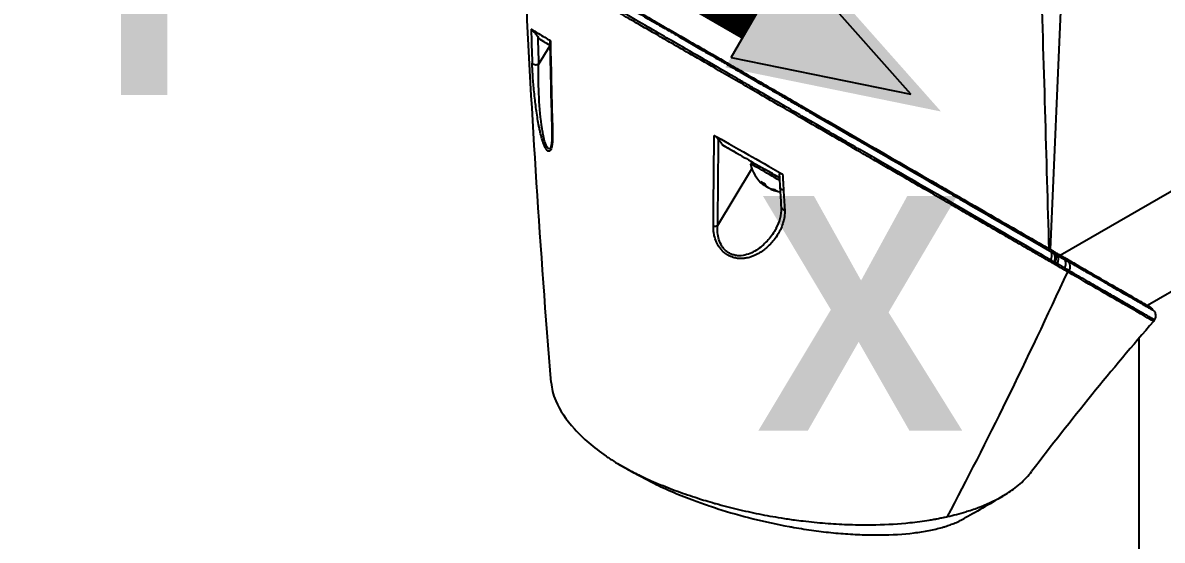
# Model space of a CAD drawing. Header units: millimetres. Extents: x 0 to 4378, y 0 to 2376.
# Drawn here: x 2523.5 to 2672.8, y 1791.5 to 1859.3 of the extents above; entities that cross this region are included whole.
import ezdxf

# ---------------------------------------------------------------- set-up
doc = ezdxf.new("R2010")
doc.units = ezdxf.units.MM
doc.header["$LTSCALE"] = 0.2
for name, color, linetype in [('01_Object Line', 4, 'Continuous'), ('07_Special Line2', 76, 'Continuous'), ('12_Before Rev.Num.', 5, 'Continuous')]:
    doc.layers.add(name, color=color, linetype=linetype)
doc.layers.add('14_Mark', color=7, linetype='Continuous', true_color=0xe03c31)
doc.styles.add('Rainbow-5.0 Style', font='malgunsl.ttf')

# ---------------------------------------------------------------- blocks, each defined once
blk = doc.blocks.new('A$C7c2cc22e_1')
for p, q in [((149.63, 834.63), (147.91, 795.59)), ((81.53, 822.83), (81.1, 823.08)), ((80.89, 819.84), (82.4, 822.33)), ((149.24, 794.82), (182.14, 813.81)), ((147.28, 813.24), (147.28, 813.24)), ((104.94, 809.31), (106.84, 808.22)), ((104.34, 798.68), (108.85, 806.13)), ((108.82, 807.07), (108.68, 806.81)), ((147.53, 804.89), (147.53, 804.89)), ((110.54, 804.16), (110.44, 803.98)), ((110.82, 803.8), (110.8, 803.77)), ((111.35, 803.54), (111.32, 803.47)), ((178.3, 798.41), (160.66, 788.23)), ((148.57, 794.43), (148.57, 794.43)), ((148.55, 793.87), (148.44, 793.67)), ((148.75, 793.49), (148.86, 793.69)), ((161.46, 787.56), (161.46, 787.56)), ((161.59, 786.38), (161.46, 786.15)), ((159.54, 783.92), (159.54, 623.23))]:
    blk.add_line(p, q)
for start, end in [(190.2388, 232.0131), (247.9842, 263.2518)]:
    blk.add_arc((113.12, 807.62), 4.52, start, end)
for centre, major_axis, ratio, start_param, end_param in [((158.8, 832.19), (19.5, -33.77), 0.57735, 0, 2.339416), ((155.62, 830.35), (19.5, -33.77), 0.57735, 0, 2.223644), ((744.07, 1234.44), (485.25, 793.42), 0.571965, 2.416804, 2.42289), ((120.26, 836.64), (-33.48, 0), 0.57735, 2.492352, 2.492357), ((754.38, 1232.86), (-493.57, -794.91), 0.577143, 5.56265, 5.56757), ((111.54, 805.5), (30.73, -17.74), 0.000024, 2.817308, 3.006025), ((1087.8, 1435.05), (-682.42, -1287.02), 0.573887, 5.480173, 5.482211), ((120.26, 836.64), (-35, 0), 0.57735, 2.439019, 2.439024), ((1082.51, 1431.94), (-678.78, -1280.44), 0.573825, 5.482155, 5.490384), ((147.18, 812.86), (0.209, 0.668), 0.389271, 4.215986, 4.216649), ((149.83, 815.11), (-5.56, 0), 0.57735, 1.101371, 1.101415), ((120.26, 822.18), (32.19, 0), 0.57735, 5.710474, 5.710486), ((120.26, 796.06), (-35.31, 0), 0.57735, 3.835573, 3.835581), ((155.62, 830.35), (17.55, -30.4), 0.57735, 5.161829, 5.161837), ((111.66, 805.09), (-2.99, 1.73), 0.000011, 4.42471, 6.283196), ((111.81, 805.35), (-2.99, 1.73), 0.000011, 4.483483, 5.134765), ((762.95, 1223.39), (-444.39, -818.33), 0.582049, 5.52716, 5.529889), ((112.87, 807.76), (-2.25, -3.9), 0.57735, 5.955471, 6.202618), ((112.4, 808.03), (-2.14, -3.71), 0.816497, 6.198419, 6.36799), ((112.94, 807.72), (-2.25, -3.9), 0.816497, 6.169141, 6.202651), ((113.3, 807.51), (-2.25, -3.9), 0.816497, 6.087697, 6.202651), ((113.38, 807.47), (-2.25, -3.9), 0.57735, 5.955471, 6.202618), ((112.87, 807.76), (-2.25, -3.9), 0.57735, 0.08054, 0.114044), ((112.94, 807.72), (-2.25, -3.9), 0.816497, 0.080573, 0.327719), ((113.3, 807.51), (-2.25, -3.9), 0.816497, 0.080573, 0.327719), ((114.15, 807.02), (-2.14, -3.71), 0.57735, 6.198386, 6.367958), ((113.06, 803.7), (-0.499, -0.028), 0.593353, 0.021487, 1.372534), ((749.37, 1214.52), (-435.14, -801.08), 0.58212, 5.529953, 5.533564), ((120.26, 819.73), (-35.75, 0), 0.57735, 1.092743, 1.092745), ((113.21, 801.06), (-0.499, -0.03), 0.595357, 0, 0.000029), ((113.21, 801.06), (-0.499, -0.03), 0.595357, 0.000029, 1.379275), ((120.26, 785.52), (35.42, 0), 0.57735, 0.683997, 0.683998), ((90.08, 827.63), (71.52, -41.33), 0.000458, 0.617321, 0.628447), ((148.15, 794.1), (0.5, 0.866), 0.81651, 4.712415, 6.027087), ((149.68, 793.22), (0.499, 0.867), 0.824099, 4.711513, 6.025545)]:
    blk.add_ellipse(centre, major_axis=major_axis, ratio=ratio, start_param=start_param, end_param=end_param)
for points, knots in [([(187.04, 817.93), (186.86, 822.13), (186, 826.66), (183.05, 835.73), (181.02, 840.2), (177.27, 846.52), (175.92, 848.54), (172.35, 853.3), (170.04, 855.91), (164.98, 860.68), (162.25, 862.77), (159.51, 864.39)], [0.000001, 0.000001, 0.000001, 0.000001, 1.509107, 1.509107, 2.980726, 2.980726, 3.709428, 3.709428, 4.786993, 4.786993, 5.948512, 5.948512, 5.948512, 5.948512]), ([(159.36, 858.76), (161.43, 857.14), (163.46, 855.27), (168.68, 849.67), (171.67, 845.6), (176.7, 836.81), (178.7, 832.15), (181.43, 822.91), (182.14, 818.38), (182.14, 814.24)], [0.633852, 0.633852, 0.633852, 0.633852, 1.529963, 1.529963, 3.044033, 3.044033, 4.566466, 4.566466, 6.088612, 6.088612, 6.088612, 6.088612]), ([(147.95, 794.22), (144.64, 796.13), (140.86, 798.32), (136.76, 800.69), (132.48, 803.17), (127.84, 805.85), (122.99, 808.66), (122.92, 808.7), (122.82, 808.76), (122.77, 808.79), (122.72, 808.82), (122.67, 808.84), (122.62, 808.87), (121.26, 809.66), (119.33, 810.78), (116.77, 812.26), (116.18, 812.6), (115.55, 812.97), (114.89, 813.35), (114.07, 813.83), (113.19, 814.33), (112.27, 814.87), (111.43, 815.35), (110.55, 815.86), (109.63, 816.39), (109.17, 816.66), (108.7, 816.93), (108.21, 817.21), (107.97, 817.35), (107.73, 817.49), (107.48, 817.64), (107.24, 817.78), (106.96, 817.94), (106.74, 818.07), (106.7, 818.09), (106.66, 818.11), (106.62, 818.14), (103.51, 819.94), (100.74, 821.54), (98.38, 822.91), (98.05, 823.1), (97.72, 823.29), (97.4, 823.47), (96.34, 824.08), (95.37, 824.65), (94.49, 825.16), (93.22, 825.89), (92.15, 826.51), (91.23, 827.04)], [0, 0, 0, 0, 0.243156, 0.243156, 0.243156, 0.496094, 0.496094, 0.496094, 0.49988, 0.49988, 0.49988, 0.504451, 0.504451, 0.504451, 0.625, 0.625, 0.625, 0.652935, 0.652935, 0.652935, 0.6875, 0.6875, 0.6875, 0.71875, 0.71875, 0.71875, 0.734375, 0.734375, 0.734375, 0.742187, 0.742187, 0.742187, 0.75, 0.75, 0.75, 0.751384, 0.751384, 0.751384, 0.859711, 0.859711, 0.859711, 0.875, 0.875, 0.875, 0.92633, 0.92633, 0.92633, 1, 1, 1, 1]), ([(92.03, 827.66), (92.98, 827.11), (94.05, 826.5), (95.22, 825.82), (95.25, 825.8), (95.29, 825.78), (95.32, 825.76), (95.93, 825.41), (96.56, 825.05), (97.23, 824.66), (97.56, 824.47), (97.9, 824.27), (98.25, 824.07), (98.42, 823.97), (98.59, 823.87), (98.77, 823.77), (98.86, 823.72), (98.94, 823.67), (99.03, 823.62), (99.03, 823.62), (99.03, 823.62), (99.04, 823.62), (99.13, 823.56), (99.26, 823.49), (99.31, 823.46), (100.12, 822.99), (101.19, 822.37), (102.52, 821.6), (103.19, 821.22), (103.92, 820.79), (104.72, 820.33), (105.12, 820.1), (105.53, 819.86), (105.97, 819.61), (106.18, 819.48), (106.4, 819.36), (106.63, 819.23), (106.74, 819.16), (106.85, 819.1), (106.97, 819.03), (107.01, 819), (107.06, 818.98), (107.11, 818.95), (107.12, 818.94), (107.13, 818.94), (107.14, 818.93), (107.2, 818.9), (107.3, 818.84), (107.31, 818.83), (107.62, 818.65), (108.45, 818.17), (109.81, 817.39), (110.48, 817), (111.29, 816.53), (112.22, 816), (112.68, 815.73), (113.18, 815.44), (113.71, 815.13), (113.97, 814.98), (114.24, 814.83), (114.52, 814.66), (114.66, 814.58), (114.8, 814.5), (114.94, 814.42), (115.01, 814.38), (115.09, 814.34), (115.16, 814.29), (115.18, 814.28), (115.21, 814.26), (115.24, 814.25), (115.25, 814.24), (115.26, 814.24), (115.27, 814.23), (115.31, 814.21), (115.37, 814.17), (115.38, 814.17), (116.49, 813.52), (118.66, 812.27), (121.73, 810.49), (121.95, 810.37), (122.17, 810.24), (122.4, 810.11), (122.51, 810.04), (122.63, 809.97), (122.75, 809.91), (122.8, 809.87), (122.86, 809.84), (122.92, 809.8), (122.95, 809.79), (122.98, 809.77), (123.01, 809.75), (123.05, 809.73), (123.08, 809.71), (123.1, 809.7), (126.51, 807.73), (130.56, 805.39), (134.86, 802.9), (135.51, 802.52), (136.17, 802.14), (136.83, 801.76), (140.53, 799.62), (144.35, 797.41), (147.91, 795.35)], [0, 0, 0, 0, 0.06075, 0.06075, 0.06075, 0.0625, 0.0625, 0.0625, 0.09375, 0.09375, 0.09375, 0.109375, 0.109375, 0.109375, 0.117188, 0.117188, 0.117188, 0.120939, 0.120939, 0.120939, 0.121094, 0.121094, 0.121094, 0.125, 0.125, 0.125, 0.1875, 0.1875, 0.1875, 0.21875, 0.21875, 0.21875, 0.234375, 0.234375, 0.234375, 0.242188, 0.242188, 0.242188, 0.246094, 0.246094, 0.246094, 0.247666, 0.247666, 0.247666, 0.248047, 0.248047, 0.248047, 0.25, 0.25, 0.25, 0.3125, 0.3125, 0.3125, 0.34375, 0.34375, 0.34375, 0.359375, 0.359375, 0.359375, 0.367187, 0.367187, 0.367187, 0.371094, 0.371094, 0.371094, 0.373047, 0.373047, 0.373047, 0.373765, 0.373765, 0.373765, 0.374023, 0.374023, 0.374023, 0.37516, 0.37516, 0.37516, 0.484375, 0.484375, 0.484375, 0.492187, 0.492187, 0.492187, 0.496094, 0.496094, 0.496094, 0.498047, 0.498047, 0.498047, 0.498931, 0.498931, 0.498931, 0.5, 0.5, 0.5, 0.75, 0.75, 0.75, 0.788006, 0.788006, 0.788006, 1, 1, 1, 1]), ([(92.35, 827.67), (92.97, 827.31), (93.61, 826.94), (94.94, 826.18), (95.61, 825.78), (97.7, 824.58), (99.14, 823.75), (101.61, 822.32), (102.61, 821.74), (104.2, 820.83), (104.78, 820.5), (106.02, 819.78), (106.68, 819.4), (109.12, 817.99), (110.89, 816.97), (113.64, 815.38), (114.63, 814.8), (121.2, 811.01), (126.84, 807.75), (132.84, 804.29), (133.48, 803.92), (135.47, 802.77), (136.79, 802.01), (139.44, 800.48), (140.77, 799.71), (143.41, 798.19), (144.71, 797.44), (146.26, 796.54), (146.57, 796.36), (147.11, 796.06), (147.32, 795.93), (147.69, 795.72), (147.86, 795.62), (148.11, 795.48), (148.13, 795.47), (148.42, 795.3), (148.55, 795.22), (148.81, 795.07), (148.95, 794.99), (149.17, 794.86), (149.27, 794.8), (149.44, 794.71), (149.5, 794.67), (149.64, 794.59), (149.71, 794.55), (149.99, 794.39), (150.19, 794.27), (150.66, 794), (150.94, 793.84), (152.3, 793.06), (153.31, 792.47), (155.11, 791.43), (155.91, 790.97), (157.96, 789.79), (159.03, 789.17), (159.95, 788.64), (160.1, 788.56), (160.49, 788.33), (160.69, 788.21), (160.98, 788.04), (161.06, 788), (161.06, 788)], [0, 0, 0, 0, 0.264332, 0.264332, 0.528758, 0.528758, 1.056139, 1.056139, 1.406505, 1.406505, 1.606603, 1.606603, 1.835356, 1.835356, 2.445847, 2.445847, 2.794554, 2.794554, 4.769924, 4.769924, 5.00797, 5.00797, 5.526041, 5.526041, 6.089229, 6.089229, 6.695329, 6.695329, 6.850985, 6.850985, 6.965758, 6.965758, 7.072004, 7.072004, 7.117238, 7.117238, 7.152898, 7.152898, 7.188974, 7.188974, 7.2161, 7.2161, 7.234487, 7.234487, 7.254339, 7.254339, 7.310164, 7.310164, 7.395171, 7.395171, 7.733586, 7.733586, 8.048233, 8.048233, 8.627304, 8.627304, 8.751092, 8.751092, 8.989797, 8.989797, 9.251269, 9.251269, 9.251269, 9.251269]), ([(148.44, 793.67), (148.41, 793.69), (148.38, 793.71), (148.31, 793.74), (148.28, 793.76), (148.18, 793.82), (148.12, 793.86), (147.92, 793.97), (147.79, 794.04), (147.57, 794.17), (147.48, 794.22), (147.03, 794.48), (146.67, 794.69), (146.05, 795.05), (145.8, 795.19), (145.22, 795.53), (144.88, 795.73), (144.07, 796.19), (143.6, 796.46), (142.49, 797.1), (141.84, 797.48), (140.29, 798.37), (139.38, 798.9), (137.91, 799.75), (137.36, 800.06), (136.18, 800.75), (135.54, 801.12), (134.54, 801.69), (134.19, 801.89), (133.04, 802.56), (132.22, 803.04), (130.43, 804.07), (129.45, 804.63), (127.33, 805.86), (126.17, 806.53), (124.36, 807.57), (123.73, 807.94), (121.88, 809), (120.65, 809.71), (118.24, 811.1), (117.06, 811.79), (114.81, 813.08), (113.76, 813.69), (111.76, 814.84), (110.83, 815.39), (108.24, 816.88), (106.59, 817.83), (103.7, 819.5), (102.48, 820.21), (100.35, 821.43), (99.45, 821.95), (97.89, 822.85), (97.24, 823.23), (95.61, 824.17), (94.66, 824.72), (93.28, 825.51), (92.83, 825.77), (92.16, 826.16), (91.94, 826.29), (91.62, 826.47), (91.51, 826.54), (91.35, 826.63), (91.29, 826.66), (91.21, 826.71), (91.19, 826.72), (91.13, 826.75), (91.11, 826.77), (91.08, 826.79)], [-7.729592, -7.729592, -7.729592, -7.729592, -7.71044, -7.71044, -7.69072, -7.69072, -7.65201, -7.65201, -7.574312, -7.574312, -7.522506, -7.522506, -7.315221, -7.315221, -7.177151, -7.177151, -6.993063, -6.993063, -6.7477, -6.7477, -6.420577, -6.420577, -5.984557, -5.984557, -5.735856, -5.735856, -5.451942, -5.451942, -5.300422, -5.300422, -4.9539, -4.9539, -4.557704, -4.557704, -4.105179, -4.105179, -3.863816, -3.863816, -3.40942, -3.40942, -2.98401, -2.98401, -2.611687, -2.611687, -2.28576, -2.28576, -1.715015, -1.715015, -1.28633, -1.28633, -0.964845, -0.964845, -0.723574, -0.723574, -0.36177, -0.36177, -0.180858, -0.180858, -0.090444, -0.090444, -0.045229, -0.045229, -0.022617, -0.022617, -0.011309, -0.011309, -0.000001, -0.000001, -0.000001, -0.000001]), ([(79.93, 824.46), (79.93, 824.46), (79.94, 824.45), (79.95, 824.44), (79.95, 824.44), (79.98, 824.42), (79.99, 824.4), (80.04, 824.35), (80.06, 824.33), (80.13, 824.26), (80.17, 824.22), (80.27, 824.1), (80.33, 824.03), (80.48, 823.86), (80.55, 823.77), (80.69, 823.6), (80.75, 823.53), (80.79, 823.47)], [0.0000002, 0.0000002, 0.0000002, 0.0000002, 0.0061129, 0.0061129, 0.0121826, 0.0121826, 0.0227896, 0.0227896, 0.0351343, 0.0351343, 0.0508386, 0.0508386, 0.0707889, 0.0707889, 0.094253, 0.094253, 0.1183109, 0.1183109, 0.1183109, 0.1183109]), ([(79.93, 824.46), (80.19, 824.31), (80.56, 824.07), (81.41, 823.55), (81.99, 823.21), (82.44, 822.92)], [0.000003, 0.000003, 0.000003, 0.000003, 0.596138, 0.596138, 1.498187, 1.498187, 1.498187, 1.498187]), ([(81.1, 823.08), (81.05, 823.15), (81, 823.21), (80.89, 823.34), (80.84, 823.41), (80.79, 823.47)], [0.00009515, 0.00009515, 0.00009515, 0.00009515, 0.04141577, 0.04141577, 0.08265735, 0.08265735, 0.08265735, 0.08265735]), ([(82.41, 822.92), (82.41, 822.92), (82.41, 822.93), (82.41, 822.93), (82.41, 822.93), (82.42, 822.93), (82.43, 822.93), (82.44, 822.92)], [0.07922317, 0.07922317, 0.07922317, 0.07922317, 0.0845377, 0.0845377, 0.10064264, 0.10064264, 0.11449111, 0.11449111, 0.11449111, 0.11449111]), ([(80.89, 819.84), (80.78, 819.78), (80.58, 819.73), (80.39, 819.76), (80.2, 819.8), (80.07, 819.91), (80.05, 820)], [0, 0, 0, 0, 0.497548, 0.497548, 0.497548, 1, 1, 1, 1]), ([(82.72, 810.71), (82.73, 810.53), (82.73, 810.37), (82.72, 810.21), (82.72, 810.05), (82.72, 809.92), (82.71, 809.76), (82.7, 809.59), (82.68, 809.44), (82.66, 809.31), (82.65, 809.23), (82.64, 809.17), (82.63, 809.11), (82.62, 809.05), (82.61, 809), (82.6, 808.95), (82.53, 808.7), (82.45, 808.53), (82.34, 808.47), (82.29, 808.44), (82.24, 808.43), (82.19, 808.44), (82.08, 808.47), (81.98, 808.59), (81.88, 808.74), (81.81, 808.85), (81.73, 809), (81.66, 809.16), (81.65, 809.19), (81.63, 809.21), (81.62, 809.24), (81.59, 809.32), (81.56, 809.4), (81.53, 809.48), (81.51, 809.53), (81.49, 809.58), (81.48, 809.63), (81.43, 809.77), (81.37, 809.95), (81.33, 810.08), (81.26, 810.35), (81.18, 810.64), (81.11, 810.95), (81.07, 811.11), (81.04, 811.29), (81, 811.46), (80.96, 811.64), (80.93, 811.81), (80.9, 811.96), (80.78, 812.58), (80.68, 813.26), (80.58, 813.94), (80.49, 814.6), (80.42, 815.22), (80.35, 815.9), (80.34, 815.93), (80.34, 815.95), (80.34, 815.97), (80.3, 816.33), (80.27, 816.67), (80.24, 817.01), (80.21, 817.35), (80.19, 817.64), (80.16, 818), (80.16, 818.02), (80.16, 818.04), (80.16, 818.05), (80.13, 818.39), (80.11, 818.69), (80.09, 819.02), (80.09, 819.03), (80.09, 819.05), (80.09, 819.07), (80.07, 819.39), (80.06, 819.64), (80.05, 820)], [0, 0, 0, 0, 0.03125, 0.03125, 0.03125, 0.0625, 0.0625, 0.0625, 0.09375, 0.09375, 0.09375, 0.110985, 0.110985, 0.110985, 0.125, 0.125, 0.125, 0.1875, 0.1875, 0.1875, 0.213151, 0.213151, 0.213151, 0.266654, 0.266654, 0.266654, 0.305187, 0.305187, 0.305187, 0.3125, 0.3125, 0.3125, 0.332554, 0.332554, 0.332554, 0.34375, 0.34375, 0.34375, 0.375, 0.375, 0.375, 0.4375, 0.4375, 0.4375, 0.469225, 0.469225, 0.469225, 0.5, 0.5, 0.5, 0.625, 0.625, 0.625, 0.746043, 0.746043, 0.746043, 0.75, 0.75, 0.75, 0.8125, 0.8125, 0.8125, 0.875, 0.875, 0.875, 0.877935, 0.877935, 0.877935, 0.9375, 0.9375, 0.9375, 0.940676, 0.940676, 0.940676, 1, 1, 1, 1]), ([(80.89, 819.41), (80.89, 819.49), (80.89, 819.56), (80.89, 819.7), (80.89, 819.77), (80.89, 819.84)], [0, 0, 0, 0, 0.499955, 0.499955, 1, 1, 1, 1]), ([(82.5, 808.97), (82.44, 808.85), (82.36, 808.77), (82.1, 808.77), (81.9, 809.1), (81.58, 810.09), (81.45, 810.72), (81.15, 812.69), (81.03, 814.12), (80.9, 816.88), (80.86, 818.25), (80.89, 819.41)], [0.1882651, 0.1882651, 0.1882651, 0.1882651, 0.25, 0.25, 0.375, 0.375, 0.5, 0.5, 0.75, 0.75, 1, 1, 1, 1]), ([(82.51, 808.97), (82.52, 809), (82.54, 809.06), (82.59, 809.22), (82.61, 809.34), (82.66, 809.68), (82.68, 809.92), (82.69, 810.37), (82.69, 810.59), (82.69, 810.81)], [0, 0, 0, 0, 0.0585315, 0.0585315, 0.1278996, 0.1278996, 0.2330482, 0.2330482, 0.3149731, 0.3149731, 0.3149731, 0.3149731]), ([(103.91, 810.53), (103.93, 810.52), (103.96, 810.5), (104.01, 810.46), (104.04, 810.44), (104.12, 810.38), (104.18, 810.33), (104.31, 810.2), (104.38, 810.11), (104.44, 810.03)], [0, 0, 0, 0, 0.00895126, 0.00895126, 0.01944765, 0.01944765, 0.04220813, 0.04220813, 0.0762287, 0.0762287, 0.0762287, 0.0762287]), ([(103.91, 810.53), (105.02, 809.91), (106.57, 809.02), (109.61, 807.3), (111.17, 806.43), (112.86, 805.45)], [0.0000029, 0.0000029, 0.0000029, 0.0000029, 0.3832328, 0.3832328, 0.6375563, 0.6375563, 0.6375563, 0.6375563]), ([(104.44, 810.03), (104.52, 809.91), (104.61, 809.79), (104.77, 809.55), (104.86, 809.43), (104.94, 809.32)], [-0.1435857, -0.1435857, -0.1435857, -0.1435857, -0.0718018, -0.0718018, -0.0000074, -0.0000074, -0.0000074, -0.0000074]), ([(104.94, 809.32), (105.61, 808.93), (106.29, 808.54), (106.96, 808.15), (107.73, 807.7), (108.5, 807.26), (109.27, 806.81), (109.29, 806.8), (109.31, 806.79), (109.34, 806.77), (110.39, 806.16), (111.45, 805.56), (112.49, 804.96)], [0.0000092, 0.0000092, 0.0000092, 0.0000092, 0.2496691, 0.2496691, 0.2496691, 0.5366951, 0.5366951, 0.5366951, 0.5448948, 0.5448948, 0.5448948, 0.9401326, 0.9401326, 0.9401326, 0.9401326]), ([(112.46, 805.44), (112.46, 805.44), (112.46, 805.44), (112.46, 805.48), (112.47, 805.51), (112.52, 805.54), (112.54, 805.55), (112.6, 805.55), (112.62, 805.54), (112.69, 805.53), (112.72, 805.52), (112.77, 805.5), (112.79, 805.49), (112.83, 805.47), (112.84, 805.46), (112.86, 805.45)], [0.0696235, 0.0696235, 0.0696235, 0.0696235, 0.0704873, 0.0704873, 0.0988763, 0.0988763, 0.1227668, 0.1227668, 0.1415958, 0.1415958, 0.1576899, 0.1576899, 0.1672569, 0.1672569, 0.176809, 0.176809, 0.176809, 0.176809]), ([(113.14, 800.76), (113.15, 800.47), (113.14, 800.16), (113.1, 799.87), (113.05, 799.56), (112.98, 799.27), (112.9, 799), (112.9, 798.99), (112.89, 798.98), (112.89, 798.97), (112.8, 798.7), (112.69, 798.43), (112.57, 798.17), (112.45, 797.92), (112.31, 797.67), (112.17, 797.44), (112.16, 797.42), (112.15, 797.41), (112.14, 797.39), (111.97, 797.13), (111.8, 796.9), (111.6, 796.66), (111.46, 796.49), (111.31, 796.33), (111.14, 796.16), (111.09, 796.1), (111.03, 796.05), (110.97, 795.99), (110.82, 795.85), (110.67, 795.72), (110.51, 795.59), (110.29, 795.42), (110.1, 795.28), (109.84, 795.12), (109.7, 795.04), (109.57, 794.97), (109.44, 794.9), (109.32, 794.84), (109.2, 794.79), (109.07, 794.73), (108.92, 794.67), (108.78, 794.62), (108.63, 794.58), (108.59, 794.56), (108.55, 794.55), (108.51, 794.54), (108.41, 794.51), (108.32, 794.49), (108.19, 794.46), (108.02, 794.43), (107.85, 794.41), (107.68, 794.39), (107.61, 794.39), (107.55, 794.39), (107.48, 794.38), (107.39, 794.38), (107.3, 794.38), (107.18, 794.39), (107.1, 794.4), (107.02, 794.4), (106.94, 794.41), (106.75, 794.44), (106.58, 794.48), (106.39, 794.53), (106.28, 794.57), (106.16, 794.61), (106.04, 794.66), (105.98, 794.69), (105.92, 794.71), (105.86, 794.74), (105.69, 794.83), (105.53, 794.93), (105.38, 795.04), (105.22, 795.15), (105.08, 795.28), (104.95, 795.41), (104.94, 795.42), (104.93, 795.43), (104.93, 795.44), (104.81, 795.56), (104.7, 795.7), (104.6, 795.84), (104.43, 796.07), (104.3, 796.32), (104.21, 796.53), (104.17, 796.6), (104.14, 796.68), (104.11, 796.76), (104, 797.04), (103.92, 797.35), (103.88, 797.61), (103.87, 797.64), (103.87, 797.67), (103.86, 797.69), (103.85, 797.77), (103.84, 797.85), (103.83, 797.93), (103.83, 798), (103.82, 798.06), (103.82, 798.13), (103.81, 798.14), (103.81, 798.15), (103.81, 798.16), (103.8, 798.3), (103.8, 798.44), (103.8, 798.62)], [0, 0, 0, 0, 0.06061, 0.06061, 0.06061, 0.122541, 0.122541, 0.122541, 0.125, 0.125, 0.125, 0.18804, 0.18804, 0.18804, 0.25, 0.25, 0.25, 0.254168, 0.254168, 0.254168, 0.323919, 0.323919, 0.323919, 0.375, 0.375, 0.375, 0.39207, 0.39207, 0.39207, 0.4375, 0.4375, 0.4375, 0.5, 0.5, 0.5, 0.533908, 0.533908, 0.533908, 0.5625, 0.5625, 0.5625, 0.59375, 0.59375, 0.59375, 0.602455, 0.602455, 0.602455, 0.625, 0.625, 0.625, 0.65625, 0.65625, 0.65625, 0.669312, 0.669312, 0.669312, 0.6875, 0.6875, 0.6875, 0.700546, 0.700546, 0.700546, 0.731289, 0.731289, 0.731289, 0.75, 0.75, 0.75, 0.759109, 0.759109, 0.759109, 0.785061, 0.785061, 0.785061, 0.81088, 0.81088, 0.81088, 0.8125, 0.8125, 0.8125, 0.835978, 0.835978, 0.835978, 0.875, 0.875, 0.875, 0.888263, 0.888263, 0.888263, 0.9375, 0.9375, 0.9375, 0.942362, 0.942362, 0.942362, 0.956225, 0.956225, 0.956225, 0.96875, 0.96875, 0.96875, 0.970886, 0.970886, 0.970886, 1, 1, 1, 1]), ([(112.03, 798.36), (112.25, 798.76), (112.43, 799.19), (112.68, 800.08), (112.74, 800.56), (112.71, 801.03)], [0, 0, 0, 0, 0.179289, 0.179289, 0.3658999, 0.3658999, 0.3658999, 0.3658999]), ([(112.03, 798.36), (111.96, 798.21), (111.87, 798.07), (111.79, 797.93), (111.63, 797.67), (111.46, 797.43), (111.27, 797.19), (111.08, 796.95), (110.88, 796.72), (110.67, 796.51), (110.24, 796.07), (109.77, 795.68), (109.23, 795.36), (108.96, 795.21), (108.68, 795.07), (108.38, 794.97), (108.08, 794.86), (107.77, 794.79), (107.45, 794.76), (107.29, 794.75), (107.12, 794.75), (106.96, 794.76), (106.79, 794.77), (106.63, 794.8), (106.47, 794.85), (106.31, 794.89), (106.15, 794.95), (106, 795.02), (105.85, 795.1), (105.71, 795.19), (105.57, 795.29), (105.44, 795.39), (105.32, 795.5), (105.21, 795.63), (105.1, 795.75), (105, 795.88), (104.92, 796.02), (104.74, 796.3), (104.62, 796.59), (104.52, 796.89), (104.43, 797.19), (104.38, 797.48), (104.35, 797.78), (104.34, 797.86), (104.34, 797.93), (104.33, 798.01), (104.33, 798.08), (104.33, 798.15), (104.33, 798.22)], [0.2223398, 0.2223398, 0.2223398, 0.2223398, 0.2582563, 0.2582563, 0.2582563, 0.3228204, 0.3228204, 0.3228204, 0.3873844, 0.3873844, 0.3873844, 0.5165126, 0.5165126, 0.5165126, 0.5810767, 0.5810767, 0.5810767, 0.6456407, 0.6456407, 0.6456407, 0.6779228, 0.6779228, 0.6779228, 0.7102048, 0.7102048, 0.7102048, 0.7424869, 0.7424869, 0.7424869, 0.7747689, 0.7747689, 0.7747689, 0.8070509, 0.8070509, 0.8070509, 0.839333, 0.839333, 0.839333, 0.903897, 0.903897, 0.903897, 0.9684611, 0.9684611, 0.9684611, 0.9846021, 0.9846021, 0.9846021, 1, 1, 1, 1]), ([(148.37, 795.09), (148.32, 795.12), (148.27, 795.15), (148.22, 795.18), (148.19, 795.19), (148.17, 795.21), (148.14, 795.22), (148.06, 795.27), (147.99, 795.31), (147.91, 795.35)], [0, 0, 0, 0, 0.33333, 0.33333, 0.33333, 0.5, 0.5, 0.5, 1, 1, 1, 1]), ([(147.91, 795.35), (147.94, 795.32), (147.96, 795.29), (147.99, 795.25), (148.01, 795.21), (148.03, 795.17), (148.05, 795.12), (148.07, 795.08), (148.08, 795.03), (148.09, 794.98), (148.1, 794.93), (148.11, 794.88), (148.11, 794.83), (148.11, 794.78), (148.11, 794.72), (148.1, 794.67), (148.09, 794.61), (148.08, 794.56), (148.07, 794.51), (148.06, 794.46), (148.04, 794.4), (148.02, 794.36), (148, 794.31), (147.98, 794.26), (147.95, 794.22)], [0, 0, 0, 0, 0.125, 0.125, 0.125, 0.25, 0.25, 0.25, 0.375, 0.375, 0.375, 0.5, 0.5, 0.5, 0.625, 0.625, 0.625, 0.75, 0.75, 0.75, 0.875, 0.875, 0.875, 1, 1, 1, 1]), ([(148.41, 793.95), (148.44, 793.99), (148.46, 794.04), (148.48, 794.09), (148.5, 794.14), (148.52, 794.19), (148.53, 794.24), (148.55, 794.29), (148.56, 794.35), (148.57, 794.4), (148.57, 794.45), (148.57, 794.51), (148.57, 794.56), (148.57, 794.61), (148.56, 794.67), (148.55, 794.72), (148.54, 794.77), (148.53, 794.81), (148.51, 794.86), (148.49, 794.9), (148.47, 794.95), (148.45, 794.98), (148.42, 795.02), (148.4, 795.06), (148.37, 795.09)], [0, 0, 0, 0, 0.125, 0.125, 0.125, 0.25, 0.25, 0.25, 0.375, 0.375, 0.375, 0.5, 0.5, 0.5, 0.625, 0.625, 0.625, 0.75, 0.75, 0.75, 0.875, 0.875, 0.875, 1, 1, 1, 1]), ([(148.82, 794.83), (148.72, 794.89), (148.62, 794.94), (148.52, 795), (148.52, 795), (148.51, 795.01), (148.51, 795.01)], [0, 0, 0, 0, 0.96178, 0.96178, 0.96178, 1, 1, 1, 1]), ([(148.55, 793.87), (148.58, 793.91), (148.6, 793.96), (148.62, 794.01), (148.64, 794.05), (148.66, 794.11), (148.67, 794.16), (148.69, 794.21), (148.7, 794.26), (148.71, 794.32), (148.71, 794.37), (148.71, 794.43), (148.71, 794.48), (148.71, 794.53), (148.7, 794.58), (148.69, 794.63), (148.68, 794.68), (148.67, 794.73), (148.65, 794.78), (148.63, 794.82), (148.61, 794.86), (148.59, 794.9), (148.56, 794.94), (148.54, 794.98), (148.51, 795.01)], [0, 0, 0, 0, 0.125, 0.125, 0.125, 0.25, 0.25, 0.25, 0.375, 0.375, 0.375, 0.5, 0.5, 0.5, 0.625, 0.625, 0.625, 0.75, 0.75, 0.75, 0.875, 0.875, 0.875, 1, 1, 1, 1]), ([(148.82, 794.83), (148.82, 794.83), (148.82, 794.83), (148.83, 794.83), (149.13, 794.65), (149.43, 794.47), (149.74, 794.3)], [0, 0, 0, 0, 0.008616, 0.008616, 0.008616, 1, 1, 1, 1]), ([(150.34, 793.95), (150.24, 794.01), (150.14, 794.06), (150.05, 794.12), (150.05, 794.12), (150.05, 794.12), (150.04, 794.12), (149.94, 794.18), (149.84, 794.24), (149.74, 794.3)], [0, 0, 0, 0, 0.4462026, 0.4462026, 0.4462026, 0.4637704, 0.4637704, 0.4637704, 1, 1, 1, 1]), ([(149.74, 794.3), (149.77, 794.27), (149.79, 794.23), (149.82, 794.19), (149.84, 794.15), (149.86, 794.11), (149.88, 794.07), (149.9, 794.02), (149.91, 793.97), (149.92, 793.92), (149.93, 793.88), (149.94, 793.82), (149.94, 793.77), (149.94, 793.72), (149.94, 793.66), (149.93, 793.61), (149.93, 793.55), (149.92, 793.5), (149.9, 793.45), (149.89, 793.4), (149.87, 793.35), (149.85, 793.3), (149.83, 793.25), (149.81, 793.2), (149.78, 793.16)], [0, 0, 0, 0, 0.125, 0.125, 0.125, 0.25, 0.25, 0.25, 0.375, 0.375, 0.375, 0.5, 0.5, 0.5, 0.625, 0.625, 0.625, 0.75, 0.75, 0.75, 0.875, 0.875, 0.875, 1, 1, 1, 1]), ([(148.75, 793.49), (148.71, 793.51), (148.67, 793.54), (148.63, 793.56), (148.58, 793.59), (148.52, 793.62), (148.47, 793.65), (148.46, 793.66), (148.45, 793.66), (148.44, 793.67)], [0, 0, 0, 0, 0.3844855, 0.3844855, 0.3844855, 0.8996816, 0.8996816, 0.8996816, 1, 1, 1, 1]), ([(150.21, 792.65), (149.96, 792.79), (149.66, 792.96), (149.2, 793.23), (149.06, 793.31), (148.75, 793.49)], [-0.3053506, -0.3053506, -0.3053506, -0.3053506, -0.1855765, -0.1855765, 0, 0, 0, 0]), ([(149.78, 793.16), (149.68, 793.21), (149.58, 793.27), (149.38, 793.39), (149.27, 793.45), (149.07, 793.57), (148.97, 793.63), (148.86, 793.69)], [0, 0, 0, 0, 0.332984, 0.332984, 0.66214, 0.66214, 1, 1, 1, 1]), ([(149.78, 793.16), (149.89, 793.1), (149.99, 793.04), (150.09, 792.98), (150.19, 792.92), (150.29, 792.86), (150.39, 792.8)], [0, 0, 0, 0, 0.501604, 0.501604, 0.501604, 1, 1, 1, 1]), ([(150.39, 792.8), (150.8, 792.57), (151.19, 792.35), (151.57, 792.12), (152.34, 791.68), (153.07, 791.26), (153.77, 790.86), (154.46, 790.46), (155.11, 790.09), (155.72, 789.74), (156.34, 789.38), (156.91, 789.06), (157.44, 788.75), (157.6, 788.66), (157.76, 788.57), (157.91, 788.48), (158.26, 788.28), (158.58, 788.09), (158.88, 787.92), (159.32, 787.67), (159.71, 787.45), (160.05, 787.25), (160.12, 787.21), (160.19, 787.17), (160.26, 787.13), (160.27, 787.13), (160.28, 787.12), (160.29, 787.11), (160.37, 787.07), (160.45, 787.03), (160.52, 786.99), (160.58, 786.95), (160.63, 786.92), (160.68, 786.89), (160.75, 786.86), (160.81, 786.82), (160.86, 786.79), (160.88, 786.78), (160.9, 786.77), (160.91, 786.76), (160.92, 786.76), (160.93, 786.75), (160.94, 786.75), (160.95, 786.74), (160.97, 786.73), (160.99, 786.72), (161.01, 786.71), (161.04, 786.69), (161.07, 786.67), (161.07, 786.67), (161.07, 786.67), (161.07, 786.67), (161.09, 786.66), (161.1, 786.66), (161.12, 786.65), (161.13, 786.64), (161.15, 786.62), (161.17, 786.62), (161.18, 786.61), (161.2, 786.6), (161.21, 786.59), (161.24, 786.57), (161.27, 786.56), (161.29, 786.55), (161.3, 786.54), (161.31, 786.54), (161.32, 786.53), (161.32, 786.53), (161.33, 786.53), (161.33, 786.52), (161.34, 786.52), (161.34, 786.52), (161.34, 786.52), (161.37, 786.5), (161.4, 786.49), (161.42, 786.48), (161.42, 786.47), (161.43, 786.47), (161.43, 786.47), (161.47, 786.45), (161.49, 786.44), (161.51, 786.43), (161.53, 786.41), (161.54, 786.41), (161.55, 786.4), (161.55, 786.4), (161.56, 786.4), (161.56, 786.4), (161.56, 786.4), (161.56, 786.4), (161.56, 786.4), (161.56, 786.4), (161.57, 786.39), (161.57, 786.39), (161.57, 786.39), (161.57, 786.39), (161.58, 786.39), (161.58, 786.39), (161.58, 786.39), (161.59, 786.38), (161.59, 786.38), (161.59, 786.38), (161.59, 786.38), (161.59, 786.38), (161.59, 786.38), (161.59, 786.38)], [0, 0, 0, 0, 0.0328446, 0.0328446, 0.0328446, 0.0985138, 0.0985138, 0.0985138, 0.1641547, 0.1641547, 0.1641547, 0.2297652, 0.2297652, 0.2297652, 0.25, 0.25, 0.25, 0.2953384, 0.2953384, 0.2953384, 0.3608171, 0.3608171, 0.3608171, 0.375, 0.375, 0.375, 0.3771622, 0.3771622, 0.3771622, 0.3935085, 0.3935085, 0.3935085, 0.40625, 0.40625, 0.40625, 0.421875, 0.421875, 0.421875, 0.4259298, 0.4259298, 0.4259298, 0.4296875, 0.4296875, 0.4296875, 0.4375, 0.4375, 0.4375, 0.4453125, 0.4453125, 0.4453125, 0.4456636, 0.4456636, 0.4456636, 0.4492188, 0.4492188, 0.4492188, 0.453125, 0.453125, 0.453125, 0.4581686, 0.4581686, 0.4581686, 0.46875, 0.46875, 0.46875, 0.4726563, 0.4726563, 0.4726563, 0.4752169, 0.4752169, 0.4752169, 0.4765625, 0.4765625, 0.4765625, 0.484375, 0.484375, 0.484375, 0.4862573, 0.4862573, 0.4862573, 0.5, 0.5, 0.5, 0.515625, 0.515625, 0.515625, 0.5234375, 0.5234375, 0.5234375, 0.5245697, 0.5245697, 0.5245697, 0.5273438, 0.5273438, 0.5273438, 0.53125, 0.53125, 0.53125, 0.5383717, 0.5383717, 0.5383717, 0.546875, 0.546875, 0.546875, 0.5493309, 0.5493309, 0.5493309, 0.5493309]), ([(161.46, 786.15), (161.46, 786.15), (161.43, 786.17), (161.05, 786.39), (159.79, 787.12), (155.94, 789.34), (153.35, 790.84), (150.21, 792.65)], [0.4585807, 0.4585807, 0.4585807, 0.4585807, 0.5, 0.5, 0.75, 0.75, 1, 1, 1, 1]), ([(161.46, 787.56), (161.49, 787.53), (161.51, 787.5), (161.56, 787.43), (161.59, 787.39), (161.64, 787.29), (161.67, 787.22), (161.71, 787.06), (161.73, 786.96), (161.72, 786.76), (161.7, 786.65), (161.65, 786.5), (161.62, 786.44), (161.59, 786.38)], [0, 0, 0, 0, 0.0139189, 0.0139189, 0.0291255, 0.0291255, 0.0509681, 0.0509681, 0.0798356, 0.0798356, 0.1115128, 0.1115128, 0.1304525, 0.1304525, 0.1304525, 0.1304525]), ([(82.54, 778.14), (82.6, 777.35), (82.8, 776.55), (83.66, 774.51), (84.48, 773.27), (86.15, 771.43), (86.78, 770.82), (88.16, 769.63), (88.93, 769.04), (89.76, 768.47)], [2.0243911, 2.0243911, 2.0243911, 2.0243911, 2.1640026, 2.1640026, 2.3735982, 2.3735982, 2.4799234, 2.4799234, 2.5869348, 2.5869348, 2.5869348, 2.5869348]), ([(89.76, 768.47), (89.78, 768.46), (89.8, 768.44), (89.84, 768.42), (89.86, 768.4), (89.92, 768.36), (89.96, 768.33), (90.08, 768.25), (90.16, 768.2), (90.41, 768.04), (90.57, 767.94), (91.07, 767.62), (91.42, 767.41), (92.13, 767), (92.49, 766.8), (93.05, 766.51), (93.24, 766.41), (93.53, 766.26), (93.63, 766.21), (93.77, 766.14), (93.82, 766.12), (93.9, 766.08), (93.92, 766.07), (93.97, 766.04), (94, 766.03), (94.02, 766.02)], [0.000006, 0.000006, 0.000006, 0.000006, 0.0077656, 0.0077656, 0.0144608, 0.0144608, 0.0278513, 0.0278513, 0.0546324, 0.0546324, 0.1081958, 0.1081958, 0.2151263, 0.2151263, 0.321952, 0.321952, 0.3753541, 0.3753541, 0.4020519, 0.4020519, 0.4154008, 0.4154008, 0.4220656, 0.4220656, 0.4297877, 0.4297877, 0.4297877, 0.4297877]), ([(94.02, 766.02), (94.36, 765.85), (94.71, 765.69), (95.07, 765.53), (95.46, 765.35), (95.86, 765.17), (96.27, 765), (96.68, 764.83), (97.09, 764.66), (97.51, 764.49), (97.92, 764.33), (98.35, 764.16), (98.78, 764), (99.63, 763.68), (100.51, 763.38), (101.4, 763.09), (102.14, 762.85), (102.89, 762.62), (103.66, 762.4), (103.81, 762.35), (103.97, 762.31), (104.12, 762.27), (105.04, 762.01), (105.98, 761.76), (106.92, 761.54), (107.86, 761.31), (108.81, 761.1), (109.77, 760.91), (110.73, 760.72), (111.69, 760.55), (112.66, 760.39), (113.24, 760.3), (113.82, 760.21), (114.41, 760.13), (114.79, 760.08), (115.18, 760.03), (115.56, 759.99), (116.54, 759.87), (117.5, 759.77), (118.46, 759.7), (119.43, 759.62), (120.38, 759.56), (121.33, 759.53), (122.28, 759.49), (123.22, 759.48), (124.15, 759.48), (124.46, 759.48), (124.77, 759.49), (125.08, 759.49), (126.63, 759.53), (128.11, 759.62), (129.54, 759.77), (130.41, 759.86), (131.25, 759.97), (132.07, 760.1), (132.27, 760.14), (132.48, 760.17), (132.68, 760.21), (132.73, 760.22), (132.78, 760.23), (132.83, 760.23), (132.88, 760.24), (132.93, 760.25), (132.98, 760.26), (133.08, 760.28), (133.18, 760.3), (133.28, 760.32), (133.38, 760.34), (133.48, 760.36), (133.58, 760.38), (133.68, 760.4), (133.78, 760.42), (133.88, 760.44), (133.98, 760.46), (134.07, 760.48), (134.17, 760.5), (134.27, 760.52), (134.37, 760.54), (134.46, 760.56)], [0, 0, 0, 0, 0.0296065, 0.0296065, 0.0296065, 0.0625552, 0.0625552, 0.0625552, 0.0956223, 0.0956223, 0.0956223, 0.1287583, 0.1287583, 0.1287583, 0.1950345, 0.1950345, 0.1950345, 0.25, 0.25, 0.25, 0.2609996, 0.2609996, 0.2609996, 0.3271356, 0.3271356, 0.3271356, 0.3936018, 0.3936018, 0.3936018, 0.4600955, 0.4600955, 0.4600955, 0.5, 0.5, 0.5, 0.5264171, 0.5264171, 0.5264171, 0.593228, 0.593228, 0.593228, 0.6604161, 0.6604161, 0.6604161, 0.7276097, 0.7276097, 0.7276097, 0.75, 0.75, 0.75, 0.8628411, 0.8628411, 0.8628411, 0.9313886, 0.9313886, 0.9313886, 0.9485533, 0.9485533, 0.9485533, 0.9528443, 0.9528443, 0.9528443, 0.957135, 0.957135, 0.957135, 0.9657149, 0.9657149, 0.9657149, 0.9742923, 0.9742923, 0.9742923, 0.9828662, 0.9828662, 0.9828662, 0.9914358, 0.9914358, 0.9914358, 0.999992, 0.999992, 0.999992, 0.999992]), ([(134.46, 760.56), (135.27, 760.74), (136.04, 760.94), (137.01, 761.24), (137.12, 761.27), (137.51, 761.4), (137.8, 761.49), (139.19, 761.99), (140.21, 762.44), (141.26, 763), (141.38, 763.06), (141.77, 763.28), (142.03, 763.44), (142.57, 763.79), (142.85, 763.98), (143.41, 764.39), (143.7, 764.62), (144.56, 765.37), (145.07, 765.92), (145.49, 766.48)], [0.000234, 0.000234, 0.000234, 0.000234, 0.319634, 0.319634, 0.361124, 0.361124, 0.471797, 0.471797, 0.914416, 0.914416, 0.9732, 0.9732, 1.107816, 1.107816, 1.261595, 1.261595, 1.436675, 1.436675, 1.825515, 1.825515, 1.825515, 1.825515]), ([(95.98, 764.93), (96.81, 764.53), (97.67, 764.13), (99.46, 763.37), (100.38, 763), (101.95, 762.42), (102.6, 762.19), (103.62, 761.84), (104, 761.72), (107.4, 760.63), (110.57, 759.84), (113.94, 759.22), (114.14, 759.19), (114.77, 759.08), (115.22, 759), (116.09, 758.87), (116.53, 758.8), (117.38, 758.69), (117.81, 758.63), (118.66, 758.53), (119.09, 758.48), (120.37, 758.36), (121.22, 758.29), (122.89, 758.2), (123.7, 758.17), (124.89, 758.15), (125.26, 758.15), (127.21, 758.17), (128.69, 758.26), (130.42, 758.47), (130.75, 758.52), (131.4, 758.62), (131.73, 758.68), (132.35, 758.8), (132.65, 758.86), (133.23, 759), (133.51, 759.08), (133.9, 759.19), (134.03, 759.23), (134.39, 759.34), (134.63, 759.42), (135.06, 759.58), (135.26, 759.65), (135.93, 759.93), (136.38, 760.15), (136.79, 760.38)], [0.000005, 0.000005, 0.000005, 0.000005, 0.319511, 0.319511, 0.639479, 0.639479, 0.852403, 0.852403, 0.973891, 0.973891, 1.947625, 1.947625, 2.010365, 2.010365, 2.139691, 2.139691, 2.265575, 2.265575, 2.393345, 2.393345, 2.521559, 2.521559, 2.781941, 2.781941, 3.041001, 3.041001, 3.166048, 3.166048, 3.692233, 3.692233, 3.821507, 3.821507, 3.951206, 3.951206, 4.07808, 4.07808, 4.201324, 4.201324, 4.258471, 4.258471, 4.368502, 4.368502, 4.468635, 4.468635, 4.718629, 4.718629, 4.718629, 4.718629])]:
    blk.add_open_spline(points, degree=3, knots=knots)
for points in [[(147.79, 795.66), (147.46, 807.46), (147.09, 819.93), (146.69, 833.05)], [(82.54, 778.14), (81.13, 795.55), (79.99, 813), (79.18, 830.55)], [(82.45, 820.59), (82.44, 821.37), (82.42, 822.14), (82.41, 822.92)], [(82.46, 820.58), (82.46, 820.58), (82.46, 820.58), (82.46, 820.59)], [(82.49, 820.48), (82.47, 820.51), (82.46, 820.54), (82.46, 820.58)], [(82.69, 810.8), (82.6, 814.04), (82.52, 817.29), (82.46, 820.55)], [(82.69, 810.8), (82.69, 810.77), (82.7, 810.73), (82.72, 810.71)], [(103.8, 798.62), (103.82, 802.58), (103.85, 806.55), (103.91, 810.53)], [(104.44, 810.03), (104.39, 806.24), (104.35, 802.45), (104.34, 798.68)], [(82.51, 808.97), (82.5, 808.97), (82.5, 808.97), (82.5, 808.97)], [(112.56, 803.67), (112.53, 804.26), (112.5, 804.85), (112.46, 805.44)], [(112.71, 801.03), (112.66, 801.91), (112.61, 802.79), (112.56, 803.67)], [(104.34, 798.68), (104.2, 798.6), (103.97, 798.58), (103.8, 798.62)], [(104.33, 798.22), (104.33, 798.37), (104.33, 798.52), (104.34, 798.68)], [(148.51, 795.01), (148.46, 795.03), (148.42, 795.06), (148.37, 795.09)], [(148.41, 793.95), (148.46, 793.92), (148.51, 793.89), (148.55, 793.87)], [(134.46, 760.56), (139.59, 770.23), (144.88, 781.03), (150.21, 792.65)], [(161.06, 788), (161.2, 787.85), (161.33, 787.7), (161.46, 787.56)], [(161.46, 786.15), (156, 779.86), (150.67, 773.27), (145.49, 766.48)], [(95.64, 765.1), (94.15, 765.86), (92.7, 766.65), (91.29, 767.49)], [(94.02, 766.02), (94.66, 765.64), (95.31, 765.27), (95.98, 764.93)], [(95.64, 765.1), (95.75, 765.05), (95.86, 764.99), (95.98, 764.94)], [(142.08, 763.48), (140.27, 762.36), (138.49, 761.33), (136.79, 760.38)]]:
    blk.add_open_spline(points, degree=3)
for points, weights, knots in [([(148.86, 793.69), (148.76, 793.74), (148.66, 793.8), (148.56, 793.86), (148.56, 793.86), (148.55, 793.87)], [1, 1.00000000001, 1.00000000001, 1.00000000001, 1.00000000001, 1], [0, 0, 0, 0, 0.96178, 0.96178, 1, 1, 1, 1]), ([(161.46, 787.56), (161.46, 787.56), (161.45, 787.57), (161.39, 787.6), (161.31, 787.64), (161.22, 787.69), (161.11, 787.75), (160.99, 787.83), (160.86, 787.9), (160.72, 787.98), (160.54, 788.08), (160.31, 788.21), (160.1, 788.33), (159.85, 788.48), (159.5, 788.68), (158.96, 788.99), (158.34, 789.35), (157.65, 789.74), (156.67, 790.31), (155.29, 791.1), (153.46, 792.16), (151.77, 793.13), (150.71, 793.74), (150.34, 793.95)], [1.0000010182, 1.00000102046, 1.00000102417, 1.00000102876, 1.00000103117, 1.00000103328, 1.00000103591, 1.00000103923, 1.00000104211, 1.0000010446, 1.00000104692, 1.00000104969, 1.00000105224, 1.00000105487, 1.00000105822, 1.00000106243, 1.00000106682, 1.00000107098, 1.00000107617, 1.00000108238, 1.00000108914, 1.0000010943, 1.00000109735, 1.00000109832], [0.4433261, 0.4433261, 0.4433261, 0.4433261, 0.4723959, 0.487904, 0.5032925, 0.5187091, 0.5341501, 0.5495914, 0.5650106, 0.5745174, 0.5899446, 0.6123468, 0.6277921, 0.6355162, 0.6625597, 0.6934739, 0.7244066, 0.7553455, 0.7862944, 0.8482151, 0.9101575, 0.9695323, 1, 1, 1, 1])]:
    blk.add_rational_spline(points, weights, degree=3, knots=knots)
blk = doc.blocks.new('A$C36afca62')
h = blk.add_hatch(color=256)
h.dxf.hatch_style = 1
h.paths.add_polyline_path([(6, 0, 1), (-6, 0, 1)])
at = {"layer": '07_Special Line2'}
blk.add_hatch(color=256, dxfattribs=at).paths.add_polyline_path([(51.084, 29.494), (33.418, 25.878), (39.12, 16.002)])
at = {"layer": '12_Before Rev.Num.'}
blk.add_hatch(color=256, dxfattribs=at).paths.add_polyline_path([(0, 58.987), (-5.702, 41.88), (5.702, 41.88)])
at = {"layer": '14_Mark'}
blk.add_hatch(color=256, dxfattribs=at).paths.add_polyline_path([(51.084, -29.494), (39.12, -16.002), (33.418, -25.878)])
blk.add_circle((0, 0), 6)
at = {"layer": '07_Special Line2'}
for p, q in [((48.615, 28.068), (33.893, 25.055)), ((38.645, 16.825), (48.615, 28.068)), ((38.645, 16.825), (33.893, 25.055))]:
    blk.add_line(p, q, dxfattribs=at)
at = {"layer": '07_Special Line2', "const_width": 6}
blk.add_lwpolyline([(36.269, 20.94), (0, 0)], dxfattribs=at)
at = {"layer": '12_Before Rev.Num.'}
for p, q in [((0, 56.136), (-4.752, 41.88)), ((4.752, 41.88), (0, 56.136)), ((4.752, 41.88), (-4.752, 41.88))]:
    blk.add_line(p, q, dxfattribs=at)
at = {"layer": '12_Before Rev.Num.', "const_width": 6}
blk.add_lwpolyline([(0, 41.88), (0, 0)], dxfattribs=at)
at = {"layer": '14_Mark'}
for p, q in [((33.893, -25.055), (38.645, -16.825)), ((48.615, -28.068), (38.645, -16.825)), ((33.893, -25.055), (48.615, -28.068))]:
    blk.add_line(p, q, dxfattribs=at)
at = {"layer": '14_Mark', "const_width": 6}
blk.add_lwpolyline([(36.269, -20.94), (0, 0)], dxfattribs=at)
at = {"insert": (-21.407, -18.551), "char_height": 19.2, "attachment_point": 4, "style": 'Rainbow-5.0 Style'}
blk.add_mtext('{\\fMalgun Gothic Semilight|b1|i0|c129|p50;T}', dxfattribs=at)
at = {"layer": '07_Special Line2', "insert": (43.221, 5.18), "char_height": 19.2, "attachment_point": 4, "style": 'Rainbow-5.0 Style'}
blk.add_mtext('{\\fMalgun Gothic Semilight|b1|i0|c129|p50;Y}', dxfattribs=at)
at = {"layer": '12_Before Rev.Num.', "insert": (-24.704, 42.87), "char_height": 19.2, "attachment_point": 4, "style": 'Rainbow-5.0 Style'}
blk.add_mtext('{\\fMalgun Gothic Semilight|b1|i0|c129|p50;Z}', dxfattribs=at)
at = {"layer": '14_Mark', "insert": (36.133, -46.025), "char_height": 19.2, "attachment_point": 4, "style": 'Rainbow-5.0 Style'}
blk.add_mtext('{\\fMalgun Gothic Semilight|b1|i0|c129|p50;X}', dxfattribs=at)

msp = doc.modelspace()

# ---------------------------------------------------------------- block references
at = {"xscale": 1.6, "yscale": 1.6, "zscale": 1.6}
msp.add_blockref('A$C36afca62', (2562.099, 1894.866), dxfattribs=at)
at = {"layer": '01_Object Line'}
msp.add_blockref('A$C7c2cc22e_1', (2510.212, 1034.021), dxfattribs=at)

doc.saveas('drawing.dxf')
